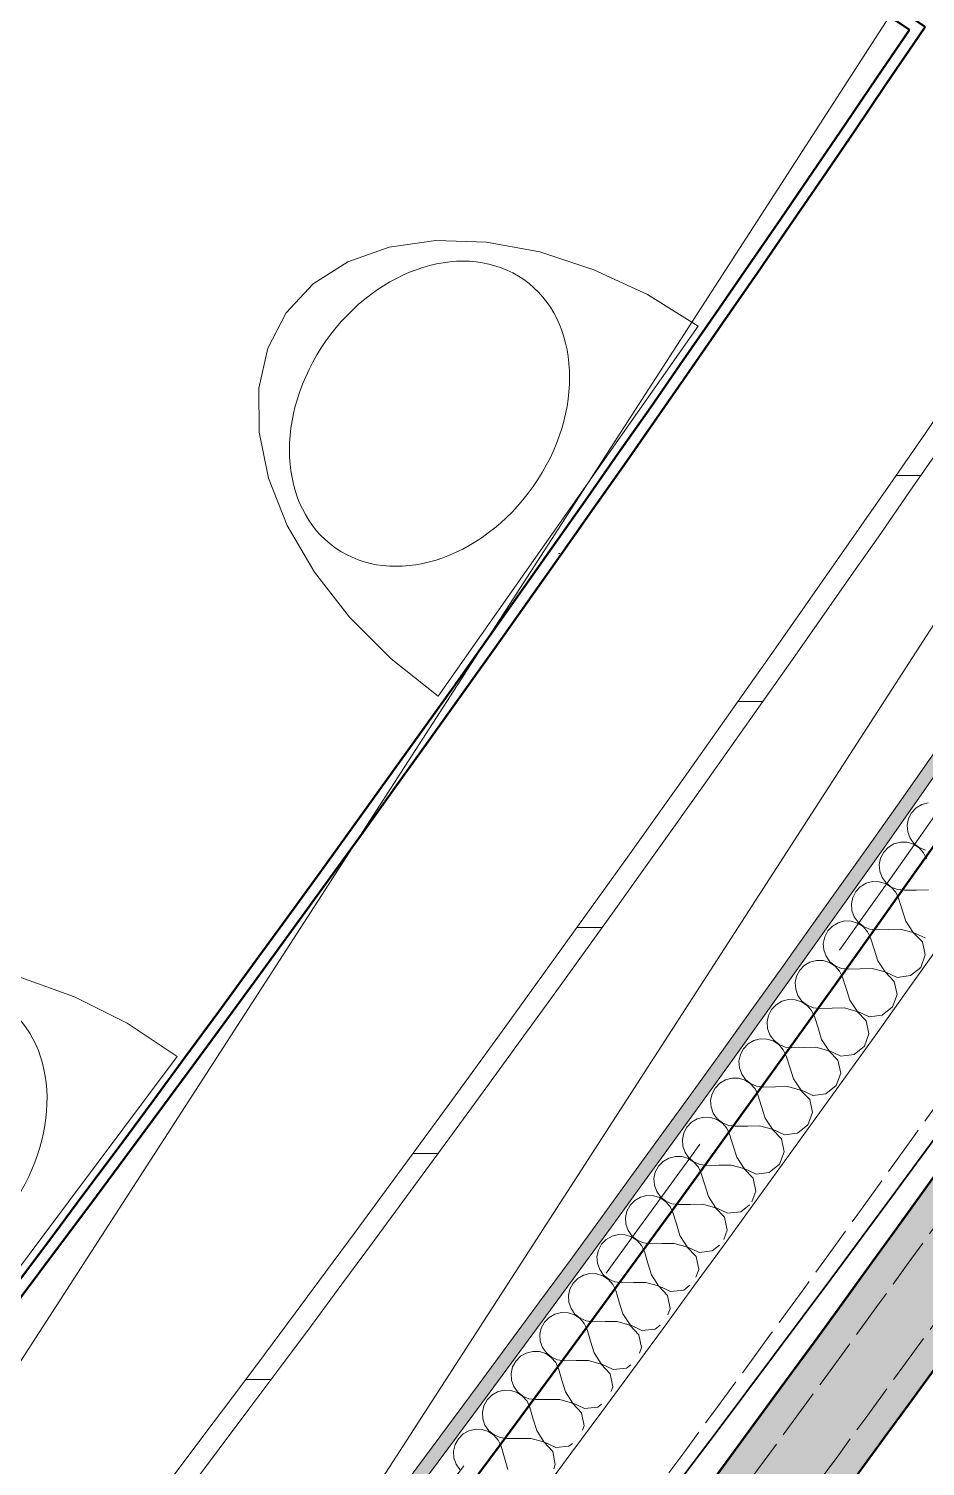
# Model space of a CAD drawing. Header units: millimetres. Extents: x -89663 to 74273, y -103666 to 18539.
# Drawn here: x -4718 to -3925, y -60477 to -59205 of the extents above; entities that cross this region are included whole.
import ezdxf
from ezdxf.enums import TextEntityAlignment as Align

# ---------------------------------------------------------------- set-up
doc = ezdxf.new("R2010")
doc.units = ezdxf.units.MM
doc.header["$MEASUREMENT"] = 0
doc.linetypes.add('Double Dashed', pattern=[1093.611073, 529.166651, -211.666656, 141.111112, -211.666656])
doc.linetypes.add('Hidden Line', pattern=[55, 45, -10])
for name, color, linetype, lineweight, true_color in [('0_Pen_No__29', 7, 'Continuous', 50, 0x2a2a2a), ('A-60-M_Mechanical_Pen_No__29', 7, 'Continuous', 50, 0x2a2a2a), ('New_A-05-M_Gross_Int_WC_s_Pen_No__74', 7, 'Continuous', 20, 0x606060), ('New_A-15-MG_Structural_Grid_Phase_2_Pen_No__222', 7, 'Continuous', 13, 0x65af33), ('New_A-20-M_Hard_Landscape_Pen_No__53', 7, 'Continuous', 35, 0x444444), ('New_A-25-M_Wall_Ext_Pen_No__107', 7, 'Continuous', 15, 0xa6a6a6), ('New_A-25-M_Wall_Ext_Pen_No__27', 7, 'Continuous', 50, 0x2a2a2a), ('New_A-25-M_Wall_Int_Pen_No__107', 7, 'Continuous', 15, 0xa6a6a6), ('New_A-25-M_Wall_Int_Pen_No__149', 7, 'Continuous', 0, 0x2a2a2a), ('New_A-35-M_FFE_Sanitary_Pen_No__211', 7, 'Continuous', 13, 0xebf6ff), ('New_A-35-M_FFE_Sanitary_Pen_No__27', 7, 'Continuous', 50, 0x2a2a2a), ('New_A-35-M_FFE_Sanitary_Pen_No__64', 7, 'Continuous', 20, 0x606060)]:
    doc.layers.add(name, color=color, linetype=linetype, lineweight=lineweight, true_color=true_color)
for name, color, linetype in [('A-20-M_Floor_Slab', 7, 'Continuous'), ('A-25-M_Wall_Ext', 7, 'Continuous'), ('New_A-05-M_Gross_Int_WC_s', 7, 'Continuous'), ('New_A-15-MG_Structural_Grid_Phase_2', 7, 'Continuous'), ('New_A-20-M_Hard_Landscape', 7, 'Continuous'), ('New_A-25-M_Wall_Ext', 7, 'Continuous'), ('New_A-25-M_Wall_Int', 7, 'Continuous'), ('New_A-35-M_FFE_Sanitary', 7, 'Continuous'), ('New_A-40-M_Soft_Landscaping_P2', 7, 'Continuous')]:
    doc.layers.add(name, color=color, linetype=linetype)
for name, color, linetype, lineweight in [('A-20-M_Floor_Slab_Pen_No__89', 8, 'Continuous', 20), ('A-25-M_Wall_Ext_Pen_No__87', 8, 'Continuous', 20), ('New_A-25-M_Wall_Ext_Pen_No__87', 8, 'Continuous', 20), ('New_A-25-M_Wall_Int_Pen_No__193', 7, 'Continuous', 18), ('New_A-40-M_Soft_Landscaping_P2_Pen_No__150', 7, 'Continuous', 0), ('New_ArchiCAD Zone Stamps_Pen_No__6', 7, 'Continuous', 35)]:
    doc.layers.add(name, color=color, linetype=linetype, lineweight=lineweight)
doc.styles.add('GENERATED_STYLE_1', font='')
doc.styles.add('GENERATED_STYLE_3', font='')
doc.styles.add('GENERATED_STYLE_4', font='')
doc.styles.get('GENERATED_STYLE_1').set_extended_font_data('Arial', bold=True)
doc.styles.get('GENERATED_STYLE_3').set_extended_font_data('Arial')
doc.styles.get('GENERATED_STYLE_4').set_extended_font_data('Swis721 BT')

# ---------------------------------------------------------------- blocks, each defined once
blk = doc.blocks.new('Mesh_6_1', base_point=(-2004.1, -57229.4))
at = {"layer": 'New_A-20-M_Hard_Landscape_Pen_No__53', "linetype": 'Continuous', "flags": 128}
blk.add_lwpolyline([(-2004.1, -57229.4, -0.183374), (-18001.8, -70543.4), (-17579.3, -76160.8), (-17223, -76133.9), (-14657.1, -75939.9), (-15007.7, -71280.4, 0.205807), (-603, -57840.4)], format="xyb", close=True, dxfattribs=at)
blk = doc.blocks.new('Male WC_INB 0163_43_1', base_point=(-7292.1, -60664.2))
at = {"layer": 'New_A-05-M_Gross_Int_WC_s_Pen_No__74', "linetype": 'Continuous'}
blk.add_line((-3938.9, -59205.8), (-4709.8, -58688.5), dxfattribs=at)
blk.add_arc((-26580.2, -43935.2), 27309.7, 312.41044, 326.00205, dxfattribs=at)
at = {"layer": 'New_ArchiCAD Zone Stamps_Pen_No__6'}
for tag, height, style, p in [('ROOM_NAME', 250, 'GENERATED_STYLE_1', (-7557.7, -59352)), ('zoneNameLine2', 250, 'GENERATED_STYLE_1', (-7746.1, -59784.1)), ('ROOM_NUMBER', 200, 'GENERATED_STYLE_3', (-7934.5, -60204.8)), ('measuredAreaCode', 200, 'GENERATED_STYLE_3', (-8091.6, -60564.9)), ('DUMMY_649', 200, 'GENERATED_STYLE_3', (-7784.2, -60699)), ('DUMMY_650', 200, 'GENERATED_STYLE_3', (-7294.8, -60912.3)), ('DUMMY_651', 133.3, 'GENERATED_STYLE_3', (-7015.5, -61018.9))]:
    blk.add_attdef(tag, text='', height=height, rotation=336.4404, dxfattribs=dict(at, style=style)).set_placement(p, align=Align.TOP_LEFT)
blk = doc.blocks.new('Mesh_26_1', base_point=(-15007.7, -71280.4))
at = {"layer": 'New_A-40-M_Soft_Landscaping_P2_Pen_No__150', "linetype": 'Continuous', "flags": 128}
blk.add_lwpolyline([(-15007.7, -71280.4), (-14657.1, -75939.9, 0.09191), (5945.5, -69347.8), (9078.1, -62163.8), (-603, -57840.4, -0.205807)], format="xyb", close=True, dxfattribs=at)
blk = doc.blocks.new('Slab_69_1', base_point=(-4661.6, -61666.9))
at = {"layer": 'A-20-M_Floor_Slab_Pen_No__89', "linetype": 'Continuous', "flags": 128}
blk.add_lwpolyline([(-4661.6, -61666.9), (-5233.2, -61169.7), (-2072.9, -56277.4), (-1394, -56608.6)], close=True, dxfattribs=at)
blk = doc.blocks.new('Slab_70_1', base_point=(-5233.2, -61169.7))
at = {"layer": 'A-20-M_Floor_Slab_Pen_No__89', "linetype": 'Continuous', "flags": 128}
blk.add_lwpolyline([(-5233.2, -61169.7), (-4985.5, -61385.1), (-1778.7, -56420.9), (-2072.9, -56277.4)], close=True, dxfattribs=at)
blk = doc.blocks.new('Wall_53_1', base_point=(-38176, -69536.6))
at = {"layer": 'New_A-25-M_Wall_Ext_Pen_No__107', "linetype": 'Continuous', "lineweight": 0, "true_color": 0x535353}
blk.add_hatch(color=251, dxfattribs=at).paths.add_polyline_path([(-7888.7, -64664.4), (-7855.1, -64701.5), (-7821.6, -64738.5, 0.106432), (-877.5, -55078.3), (-969.2, -55038.4, -0.106432)])
at = {"layer": 'New_A-25-M_Wall_Ext_Pen_No__27', "linetype": 'Continuous'}
for radius, end in [(28161.8, 336.44044), (28261.8, 331.6191)]:
    blk.add_arc((-26783.5, -43782), radius, 312.13949, end, dxfattribs=at)
blk = doc.blocks.new('Wall_55_1', base_point=(-38175.9, -69536.5))
at = {"layer": 'New_A-25-M_Wall_Ext_Pen_No__87', "linetype": 'Hidden Line'}
for radius in [28161.8, 28211.8]:
    blk.add_arc((-26758.9, -43792.8), radius, 246.08329, 336.44041, dxfattribs=at)
blk = doc.blocks.new('Wall_120_1', base_point=(-8161.2, -64098.5))
at = {"layer": 'New_A-35-M_FFE_Sanitary_Pen_No__211', "linetype": 'Continuous'}
h = blk.add_hatch(dxfattribs=at)
h.set_pattern_fill('Plaster_0001', color=256, style=0, pattern_type=2)
h.set_pattern_definition([(229.20706, (0, 0), (-131.12933, 113.1596), [0, -100]), (229.20706, (32.9, -94.43), (-131.12933, 113.1596), [0, -100])])
h.paths.add_polyline_path([(-8154.4, -64105.9, 0.059246), (-3930.6, -59211.3), (-3938.9, -59205.7, -0.059154), (-8153.8, -64091.8)])
at = {"layer": 'New_A-35-M_FFE_Sanitary_Pen_No__27', "linetype": 'Continuous'}
for radius, start, end in [(27376.5, 312.42597, 325.98824), (27366.5, 312.44686, 325.98819)]:
    blk.add_arc((-26623.6, -43897.9), radius, start, end, dxfattribs=at)
blk = doc.blocks.new('Wall_138_1', base_point=(-4709.8, -58688.5))
at = {"layer": 'New_A-35-M_FFE_Sanitary_Pen_No__211', "linetype": 'Continuous'}
h = blk.add_hatch(dxfattribs=at)
h.set_pattern_fill('Plaster_0001', color=256, style=0, pattern_type=2)
h.set_pattern_definition([(146.14078, (0, 0), (96.50195, 143.83106), [0, -100]), (146.14078, (-89.77, -44.06), (96.50195, 143.83106), [0, -100])])
h.paths.add_polyline_path([(-4709.8, -58688.5), (-3930.6, -59211.3), (-3925, -59203), (-4695.9, -58685.8)])
at = {"layer": 'New_A-35-M_FFE_Sanitary_Pen_No__27', "linetype": 'Continuous', "flags": 128}
for points in [[(-4709.8, -58688.5), (-3938.9, -59205.7)], [(-3925, -59203), (-4695.9, -58685.8)], [(-3930.6, -59211.3), (-3925, -59203)]]:
    blk.add_lwpolyline(points, dxfattribs=at)
blk = doc.blocks.new('Wall_231_1', base_point=(-38294.6, -69816.9))
at = {"layer": 'A-25-M_Wall_Ext_Pen_No__87', "linetype": 'Hidden Line'}
for radius, start, end in [(28130.8, 246.16287, 336.76285), (28469.8, 246.15506, 336.76093)]:
    blk.add_arc((-26785.3, -43777.2), radius, start, end, dxfattribs=at)
blk = doc.blocks.new('*X703')
at = {"layer": 'New_A-25-M_Wall_Int_Pen_No__107', "linetype": 'Continuous'}
for p, q in [((-3927.9, -59891), (-3922.2, -59889.5)), ((-3939.6, -59903.6), (-3936.9, -59898.4)), ((-3936.9, -59898.4), (-3932.9, -59894.1)), ((-3932.9, -59894.1), (-3927.9, -59891)), ((-3940.8, -59909.4), (-3939.6, -59903.6)), ((-3940.3, -59915.3), (-3940.8, -59909.4)), ((-3938.3, -59920.8), (-3940.3, -59915.3)), ((-3957.6, -59929), (-3952.5, -59925.9)), ((-3952.5, -59925.9), (-3946.8, -59924.4)), ((-3946.8, -59924.4), (-3940.9, -59924.5)), ((-3940.9, -59924.5), (-3935.2, -59926.2)), ((-3934.8, -59925.6), (-3938.3, -59920.8)), ((-3935.2, -59926.2), (-3930.2, -59929.4)), ((-3930.1, -59929.2), (-3934.8, -59925.6)), ((-3965.5, -59944.3), (-3964.3, -59938.5)), ((-3964.3, -59938.5), (-3961.6, -59933.3)), ((-3961.6, -59933.3), (-3957.6, -59929)), ((-3930.2, -59929.4), (-3926.3, -59933.8)), ((-3924.7, -59931.5), (-3930.1, -59929.2)), ((-3926.3, -59933.8), (-3923.7, -59939.1)), ((-3965, -59950.2), (-3965.5, -59944.3)), ((-3963, -59955.7), (-3965, -59950.2)), ((-3986.3, -59968.1), (-3982.3, -59963.8)), ((-3982.3, -59963.8), (-3977.2, -59960.8)), ((-3977.2, -59960.8), (-3971.5, -59959.3)), ((-3971.5, -59959.3), (-3965.6, -59959.4)), ((-3965.6, -59959.4), (-3959.9, -59961.1)), ((-3959.5, -59960.5), (-3963, -59955.7)), ((-3959.9, -59961.1), (-3955, -59964.3)), ((-3954.9, -59964.1), (-3959.5, -59960.5)), ((-3955, -59964.3), (-3951, -59968.7)), ((-3949.4, -59966.4), (-3954.9, -59964.1)), ((-3943.5, -59967), (-3949.4, -59966.4)), ((-3922.1, -59966.5), (-3932.8, -59966.8)), ((-3990.2, -59979.1), (-3989, -59973.4)), ((-3989.8, -59985), (-3990.2, -59979.1)), ((-3989, -59973.4), (-3986.3, -59968.1)), ((-3951, -59968.7), (-3948.5, -59974)), ((-3945.2, -59984.2), (-3948.5, -59974)), ((-3932.8, -59966.8), (-3943.5, -59967)), ((-3987.7, -59990.6), (-3989.8, -59985)), ((-3984.3, -59995.3), (-3987.7, -59990.6)), ((-3941.9, -59994.4), (-3945.2, -59984.2)), ((-4013.8, -60008.2), (-4011.1, -60002.9)), ((-4011.1, -60002.9), (-4007, -59998.7)), ((-4007, -59998.7), (-4002, -59995.7)), ((-4002, -59995.7), (-3996.3, -59994.1)), ((-3996.3, -59994.1), (-3990.3, -59994.2)), ((-3990.3, -59994.2), (-3984.7, -59996)), ((-3984.7, -59996), (-3979.7, -59999.1)), ((-3979.6, -59999), (-3984.3, -59995.3)), ((-3979.7, -59999.1), (-3975.8, -60003.6)), ((-3974.1, -60001.3), (-3979.6, -59999)), ((-3975.8, -60003.6), (-3973.2, -60008.9)), ((-3968.3, -60001.9), (-3974.1, -60001.3)), ((-3957.6, -60001.7), (-3968.3, -60001.9)), ((-3946.9, -60001.4), (-3957.6, -60001.7)), ((-3946.9, -60001.4), (-3935.5, -60004.3)), ((-3935.4, -60004.2), (-3941.9, -59994.4)), ((-3935.5, -60004.3), (-3927.4, -60012.7)), ((-3924.8, -60009), (-3935.4, -60004.2)), ((-4015, -60014), (-4013.8, -60008.2)), ((-4014.6, -60019.8), (-4015, -60014)), ((-3970, -60019.1), (-3973.2, -60008.9)), ((-3927.4, -60012.7), (-3924.9, -60024.2)), ((-4026.8, -60030.5), (-4021.1, -60029)), ((-4021.1, -60029), (-4015.2, -60029.1)), ((-4015.2, -60029.1), (-4009.5, -60030.8)), ((-4012.5, -60025.4), (-4014.6, -60019.8)), ((-4009.1, -60030.2), (-4012.5, -60025.4)), ((-3966.7, -60029.3), (-3970, -60019.1)), ((-3960.2, -60039.1), (-3966.7, -60029.3)), ((-3924.9, -60024.2), (-3928.8, -60035.2)), ((-4038.6, -60043), (-4035.9, -60037.7)), ((-4035.9, -60037.7), (-4031.8, -60033.5)), ((-4031.8, -60033.5), (-4026.8, -60030.5)), ((-4009.5, -60030.8), (-4004.5, -60034)), ((-4004.4, -60033.8), (-4009.1, -60030.2)), ((-4004.5, -60034), (-4000.6, -60038.4)), ((-3999, -60036.1), (-4004.4, -60033.8)), ((-4000.6, -60038.4), (-3998.1, -60043.7)), ((-3993.1, -60036.8), (-3999, -60036.1)), ((-3982.4, -60036.5), (-3993.1, -60036.8)), ((-3971.7, -60036.3), (-3982.4, -60036.5)), ((-3971.7, -60036.3), (-3960.3, -60039.2)), ((-3960.3, -60039.2), (-3952.2, -60047.6)), ((-3949.6, -60044), (-3960.2, -60039.1)), ((-3938, -60042.5), (-3949.6, -60044)), ((-3928.8, -60035.2), (-3938, -60042.5)), ((-4039.8, -60048.7), (-4038.6, -60043)), ((-4039.4, -60054.6), (-4039.8, -60048.7)), ((-4037.4, -60060.2), (-4039.4, -60054.6)), ((-3994.8, -60053.9), (-3998.1, -60043.7)), ((-3991.6, -60064.2), (-3994.8, -60053.9)), ((-3952.2, -60047.6), (-3949.8, -60059.1)), ((-4060.8, -60072.5), (-4056.7, -60068.2)), ((-4056.7, -60068.2), (-4051.6, -60065.2)), ((-4051.6, -60065.2), (-4045.9, -60063.7)), ((-4045.9, -60063.7), (-4040, -60063.8)), ((-4040, -60063.8), (-4034.4, -60065.6)), ((-4033.9, -60065), (-4037.4, -60060.2)), ((-4034.4, -60065.6), (-4029.4, -60068.8)), ((-4029.3, -60068.6), (-4033.9, -60065)), ((-3985.1, -60073.9), (-3991.6, -60064.2)), ((-3949.8, -60059.1), (-3953.7, -60070.1)), ((-4064.7, -60083.5), (-4063.5, -60077.7)), ((-4063.5, -60077.7), (-4060.8, -60072.5)), ((-4029.4, -60068.8), (-4025.5, -60073.2)), ((-4023.8, -60070.9), (-4029.3, -60068.6)), ((-4025.5, -60073.2), (-4022.9, -60078.5)), ((-4018, -60071.6), (-4023.8, -60070.9)), ((-4019.7, -60088.8), (-4022.9, -60078.5)), ((-4007.3, -60071.4), (-4018, -60071.6)), ((-3996.5, -60071.1), (-4007.3, -60071.4)), ((-3996.5, -60071.1), (-3985.2, -60074.1)), ((-3985.2, -60074.1), (-3977.1, -60082.5)), ((-3974.5, -60078.8), (-3985.1, -60073.9)), ((-3962.9, -60077.4), (-3974.5, -60078.8)), ((-3953.7, -60070.1), (-3962.9, -60077.4)), ((-4064.3, -60089.4), (-4064.7, -60083.5)), ((-4062.3, -60094.9), (-4064.3, -60089.4)), ((-4016.5, -60099), (-4019.7, -60088.8)), ((-3977.1, -60082.5), (-3974.7, -60094)), ((-4085.7, -60107.2), (-4081.6, -60102.9)), ((-4081.6, -60102.9), (-4076.5, -60099.9)), ((-4076.5, -60099.9), (-4070.8, -60098.5)), ((-4070.8, -60098.5), (-4064.9, -60098.6)), ((-4064.9, -60098.6), (-4059.3, -60100.3)), ((-4058.8, -60099.7), (-4062.3, -60094.9)), ((-4059.3, -60100.3), (-4054.3, -60103.5)), ((-4054.2, -60103.4), (-4058.8, -60099.7)), ((-4054.3, -60103.5), (-4050.4, -60108)), ((-4048.7, -60105.7), (-4054.2, -60103.4)), ((-4042.9, -60106.4), (-4048.7, -60105.7)), ((-4032.2, -60106.1), (-4042.9, -60106.4)), ((-4021.5, -60105.9), (-4032.2, -60106.1)), ((-4021.5, -60105.9), (-4010.1, -60108.9)), ((-4010, -60108.7), (-4016.5, -60099)), ((-3978.6, -60105), (-3987.8, -60112.3)), ((-3974.7, -60094), (-3978.6, -60105)), ((-4089.7, -60118.2), (-4088.4, -60112.4)), ((-4089.2, -60124.1), (-4089.7, -60118.2)), ((-4088.4, -60112.4), (-4085.7, -60107.2)), ((-4050.4, -60108), (-4047.9, -60113.3)), ((-4044.7, -60123.5), (-4047.9, -60113.3)), ((-4010.1, -60108.9), (-4002.1, -60117.4)), ((-3999.4, -60113.7), (-4010, -60108.7)), ((-4002.1, -60117.4), (-3999.6, -60128.8)), ((-3987.8, -60112.3), (-3999.4, -60113.7)), ((-4087.2, -60129.6), (-4089.2, -60124.1)), ((-4083.8, -60134.4), (-4087.2, -60129.6)), ((-4041.4, -60133.7), (-4044.7, -60123.5)), ((-3999.6, -60128.8), (-4003.6, -60139.8)), ((-4113.4, -60147.1), (-4110.7, -60141.9)), ((-4110.7, -60141.9), (-4106.6, -60137.6)), ((-4106.6, -60137.6), (-4101.5, -60134.6)), ((-4101.5, -60134.6), (-4095.8, -60133.1)), ((-4095.8, -60133.1), (-4089.9, -60133.3)), ((-4089.9, -60133.3), (-4084.2, -60135)), ((-4084.2, -60135), (-4079.3, -60138.3)), ((-4079.2, -60138.1), (-4083.8, -60134.4)), ((-4079.3, -60138.3), (-4075.4, -60142.7)), ((-4073.7, -60140.4), (-4079.2, -60138.1)), ((-4075.4, -60142.7), (-4072.9, -60148)), ((-4067.9, -60141.1), (-4073.7, -60140.4)), ((-4057.2, -60140.9), (-4067.9, -60141.1)), ((-4046.4, -60140.7), (-4057.2, -60140.9)), ((-4046.4, -60140.7), (-4035.1, -60143.7)), ((-4035, -60143.5), (-4041.4, -60133.7)), ((-4035.1, -60143.7), (-4027, -60152.2)), ((-4024.4, -60148.5), (-4035, -60143.5)), ((-4003.6, -60139.8), (-4012.8, -60147.1)), ((-4114.7, -60152.8), (-4113.4, -60147.1)), ((-4114.3, -60158.7), (-4114.7, -60152.8)), ((-4069.7, -60158.3), (-4072.9, -60148)), ((-4027, -60152.2), (-4024.6, -60163.6)), ((-4012.8, -60147.1), (-4024.4, -60148.5)), ((-4131.6, -60172.2), (-4126.5, -60169.3)), ((-4126.5, -60169.3), (-4120.8, -60167.8)), ((-4120.8, -60167.8), (-4114.9, -60168)), ((-4114.9, -60168), (-4109.3, -60169.7)), ((-4112.3, -60164.3), (-4114.3, -60158.7)), ((-4108.8, -60169.1), (-4112.3, -60164.3)), ((-4109.3, -60169.7), (-4104.3, -60172.9)), ((-4104.2, -60172.8), (-4108.8, -60169.1)), ((-4066.5, -60168.5), (-4069.7, -60158.3)), ((-4060.1, -60178.3), (-4066.5, -60168.5)), ((-4024.6, -60163.6), (-4028.6, -60174.6)), ((-4139.7, -60187.5), (-4138.5, -60181.7)), ((-4138.5, -60181.7), (-4135.7, -60176.5)), ((-4135.7, -60176.5), (-4131.6, -60172.2)), ((-4104.3, -60172.9), (-4100.4, -60177.4)), ((-4098.8, -60175.1), (-4104.2, -60172.8)), ((-4100.4, -60177.4), (-4097.9, -60182.7)), ((-4092.9, -60175.8), (-4098.8, -60175.1)), ((-4094.7, -60193), (-4097.9, -60182.7)), ((-4082.2, -60175.6), (-4092.9, -60175.8)), ((-4071.5, -60175.4), (-4082.2, -60175.6)), ((-4071.5, -60175.4), (-4060.2, -60178.4)), ((-4060.2, -60178.4), (-4052.1, -60186.9)), ((-4049.4, -60183.3), (-4060.1, -60178.3)), ((-4037.8, -60181.9), (-4049.4, -60183.3)), ((-4028.6, -60174.6), (-4037.8, -60181.9)), ((-4139.3, -60193.4), (-4139.7, -60187.5)), ((-4137.3, -60198.9), (-4139.3, -60193.4)), ((-4091.5, -60203.2), (-4094.7, -60193)), ((-4052.1, -60186.9), (-4049.7, -60198.4)), ((-4160.8, -60211.1), (-4156.7, -60206.8)), ((-4156.7, -60206.8), (-4151.6, -60203.9)), ((-4151.6, -60203.9), (-4145.9, -60202.4)), ((-4145.9, -60202.4), (-4140, -60202.6)), ((-4140, -60202.6), (-4134.3, -60204.3)), ((-4133.9, -60203.7), (-4137.3, -60198.9)), ((-4134.3, -60204.3), (-4129.4, -60207.6)), ((-4129.3, -60207.4), (-4133.9, -60203.7)), ((-4129.4, -60207.6), (-4125.5, -60212)), ((-4123.8, -60209.7), (-4129.3, -60207.4)), ((-4085.1, -60213), (-4091.5, -60203.2)), ((-4049.7, -60198.4), (-4053.7, -60209.4)), ((-4164.8, -60222.1), (-4163.6, -60216.3)), ((-4163.6, -60216.3), (-4160.8, -60211.1)), ((-4125.5, -60212), (-4123, -60217.4)), ((-4118, -60210.5), (-4123.8, -60209.7)), ((-4119.8, -60227.6), (-4123, -60217.4)), ((-4107.3, -60210.3), (-4118, -60210.5)), ((-4096.6, -60210.1), (-4107.3, -60210.3)), ((-4096.6, -60210.1), (-4085.2, -60213.1)), ((-4085.2, -60213.1), (-4077.2, -60221.6)), ((-4074.5, -60218), (-4085.1, -60213)), ((-4062.9, -60216.6), (-4074.5, -60218)), ((-4053.7, -60209.4), (-4062.9, -60216.6)), ((-4164.4, -60228), (-4164.8, -60222.1)), ((-4162.4, -60233.5), (-4164.4, -60228)), ((-4159, -60238.3), (-4162.4, -60233.5)), ((-4116.7, -60237.8), (-4119.8, -60227.6)), ((-4074.8, -60233.1), (-4078.3, -60242.5)), ((-4077.2, -60221.6), (-4074.8, -60233.1)), ((-4188.7, -60250.8), (-4185.9, -60245.7)), ((-4185.9, -60245.7), (-4181.8, -60241.4)), ((-4181.8, -60241.4), (-4176.7, -60238.5)), ((-4176.7, -60238.5), (-4171, -60237)), ((-4171, -60237), (-4165.1, -60237.2)), ((-4165.1, -60237.2), (-4159.5, -60238.9)), ((-4159.5, -60238.9), (-4154.5, -60242.2)), ((-4154.4, -60242), (-4159, -60238.3)), ((-4154.5, -60242.2), (-4150.6, -60246.7)), ((-4149, -60244.4), (-4154.4, -60242)), ((-4143.1, -60245.1), (-4149, -60244.4)), ((-4132.4, -60244.9), (-4143.1, -60245.1)), ((-4121.7, -60244.8), (-4132.4, -60244.9)), ((-4121.7, -60244.8), (-4110.4, -60247.8)), ((-4110.3, -60247.7), (-4116.7, -60237.8)), ((-4080.3, -60245.3), (-4088.1, -60251.4)), ((-4190, -60256.6), (-4188.7, -60250.8)), ((-4189.6, -60262.5), (-4190, -60256.6)), ((-4150.6, -60246.7), (-4148.1, -60252)), ((-4145, -60262.2), (-4148.1, -60252)), ((-4110.4, -60247.8), (-4102.3, -60256.3)), ((-4099.7, -60252.7), (-4110.3, -60247.7)), ((-4102.3, -60256.3), (-4100, -60267.8)), ((-4088.1, -60251.4), (-4099.7, -60252.7)), ((-4201.9, -60273), (-4196.2, -60271.5)), ((-4196.2, -60271.5), (-4190.3, -60271.7)), ((-4190.3, -60271.7), (-4184.6, -60273.5)), ((-4187.6, -60268.1), (-4189.6, -60262.5)), ((-4184.2, -60272.9), (-4187.6, -60268.1)), ((-4141.8, -60272.5), (-4145, -60262.2)), ((-4100, -60267.8), (-4102.9, -60275.8)), ((-4213.9, -60285.4), (-4211.1, -60280.2)), ((-4211.1, -60280.2), (-4207, -60275.9)), ((-4207, -60275.9), (-4201.9, -60273)), ((-4184.6, -60273.5), (-4179.7, -60276.8)), ((-4179.6, -60276.6), (-4184.2, -60272.9)), ((-4179.7, -60276.8), (-4175.8, -60281.2)), ((-4174.2, -60278.9), (-4179.6, -60276.6)), ((-4175.8, -60281.2), (-4173.3, -60286.6)), ((-4168.3, -60279.7), (-4174.2, -60278.9)), ((-4157.6, -60279.5), (-4168.3, -60279.7)), ((-4146.9, -60279.4), (-4157.6, -60279.5)), ((-4146.9, -60279.4), (-4135.6, -60282.4)), ((-4135.5, -60282.3), (-4141.8, -60272.5)), ((-4135.6, -60282.4), (-4127.6, -60291)), ((-4124.9, -60287.3), (-4135.5, -60282.3)), ((-4106.8, -60280.9), (-4113.2, -60286)), ((-4215.2, -60291.1), (-4213.9, -60285.4)), ((-4214.8, -60297), (-4215.2, -60291.1)), ((-4212.8, -60302.6), (-4214.8, -60297)), ((-4170.2, -60296.8), (-4173.3, -60286.6)), ((-4167.1, -60307.1), (-4170.2, -60296.8)), ((-4127.6, -60291), (-4125.2, -60302.5)), ((-4113.2, -60286), (-4124.9, -60287.3)), ((-4232.2, -60310.4), (-4227.1, -60307.5)), ((-4227.1, -60307.5), (-4221.4, -60306)), ((-4221.4, -60306), (-4215.5, -60306.2)), ((-4215.5, -60306.2), (-4209.9, -60308)), ((-4209.4, -60307.4), (-4212.8, -60302.6)), ((-4209.9, -60308), (-4204.9, -60311.3)), ((-4204.8, -60311.1), (-4209.4, -60307.4)), ((-4160.7, -60316.9), (-4167.1, -60307.1)), ((-4125.2, -60302.5), (-4127.7, -60309.2)), ((-4240.4, -60325.6), (-4239.1, -60319.8)), ((-4239.1, -60319.8), (-4236.4, -60314.6)), ((-4236.4, -60314.6), (-4232.2, -60310.4)), ((-4204.9, -60311.3), (-4201.1, -60315.8)), ((-4199.4, -60313.5), (-4204.8, -60311.1)), ((-4201.1, -60315.8), (-4198.6, -60321.1)), ((-4193.5, -60314.2), (-4199.4, -60313.5)), ((-4195.5, -60331.4), (-4198.6, -60321.1)), ((-4182.8, -60314.1), (-4193.5, -60314.2)), ((-4172.1, -60314), (-4182.8, -60314.1)), ((-4172.1, -60314), (-4160.8, -60317)), ((-4160.8, -60317), (-4152.8, -60325.6)), ((-4150.1, -60321.9), (-4160.7, -60316.9)), ((-4138.5, -60320.7), (-4150.1, -60321.9)), ((-4133.1, -60316.4), (-4138.5, -60320.7)), ((-4240.1, -60331.5), (-4240.4, -60325.6)), ((-4238.1, -60337.1), (-4240.1, -60331.5)), ((-4192.3, -60341.6), (-4195.5, -60331.4)), ((-4152.8, -60325.6), (-4150.5, -60337.1)), ((-4261.6, -60349.1), (-4257.5, -60344.9)), ((-4257.5, -60344.9), (-4252.4, -60341.9)), ((-4252.4, -60341.9), (-4246.7, -60340.5)), ((-4246.7, -60340.5), (-4240.8, -60340.7)), ((-4240.8, -60340.7), (-4235.2, -60342.5)), ((-4234.7, -60341.9), (-4238.1, -60337.1)), ((-4235.2, -60342.5), (-4230.2, -60345.8)), ((-4230.1, -60345.6), (-4234.7, -60341.9)), ((-4230.2, -60345.8), (-4226.4, -60350.3)), ((-4224.7, -60348), (-4230.1, -60345.6)), ((-4218.8, -60348.7), (-4224.7, -60348)), ((-4186, -60351.5), (-4192.3, -60341.6)), ((-4150.5, -60337.1), (-4152.6, -60342.7)), ((-4265.7, -60360), (-4264.5, -60354.3)), ((-4265.4, -60365.9), (-4265.7, -60360)), ((-4264.5, -60354.3), (-4261.6, -60349.1)), ((-4226.4, -60350.3), (-4223.9, -60355.6)), ((-4220.8, -60365.9), (-4223.9, -60355.6)), ((-4208.1, -60348.6), (-4218.8, -60348.7)), ((-4197.4, -60348.5), (-4208.1, -60348.6)), ((-4197.4, -60348.5), (-4186.1, -60351.6)), ((-4186.1, -60351.6), (-4178.1, -60360.2)), ((-4175.4, -60356.5), (-4186, -60351.5)), ((-4178.1, -60360.2), (-4175.8, -60371.6)), ((-4163.8, -60355.2), (-4175.4, -60356.5)), ((-4159.2, -60351.7), (-4163.8, -60355.2)), ((-4263.4, -60371.5), (-4265.4, -60365.9)), ((-4260, -60376.3), (-4263.4, -60371.5)), ((-4217.7, -60376.1), (-4220.8, -60365.9)), ((-4175.8, -60371.6), (-4177.6, -60376.5)), ((-4289.8, -60388.7), (-4287, -60383.5)), ((-4287, -60383.5), (-4282.9, -60379.3)), ((-4282.9, -60379.3), (-4277.8, -60376.4)), ((-4277.8, -60376.4), (-4272, -60374.9)), ((-4272, -60374.9), (-4266.1, -60375.1)), ((-4266.1, -60375.1), (-4260.5, -60376.9)), ((-4260.5, -60376.9), (-4255.6, -60380.2)), ((-4255.5, -60380.1), (-4260, -60376.3)), ((-4255.6, -60380.2), (-4251.7, -60384.7)), ((-4250, -60382.4), (-4255.5, -60380.1)), ((-4251.7, -60384.7), (-4249.3, -60390.1)), ((-4244.2, -60383.2), (-4250, -60382.4)), ((-4233.5, -60383.1), (-4244.2, -60383.2)), ((-4222.8, -60383), (-4233.5, -60383.1)), ((-4222.8, -60383), (-4211.5, -60386.1)), ((-4211.4, -60386), (-4217.7, -60376.1)), ((-4211.5, -60386.1), (-4203.5, -60394.7)), ((-4200.8, -60391), (-4211.4, -60386)), ((-4291.1, -60394.4), (-4289.8, -60388.7)), ((-4290.8, -60400.3), (-4291.1, -60394.4)), ((-4246.2, -60400.3), (-4249.3, -60390.1)), ((-4203.5, -60394.7), (-4201.2, -60406.2)), ((-4189.2, -60389.8), (-4200.8, -60391)), ((-4185.3, -60386.8), (-4189.2, -60389.8)), ((-4308.3, -60413.6), (-4303.1, -60410.7)), ((-4303.1, -60410.7), (-4297.4, -60409.3)), ((-4297.4, -60409.3), (-4291.5, -60409.5)), ((-4291.5, -60409.5), (-4285.9, -60411.4)), ((-4288.8, -60405.9), (-4290.8, -60400.3)), ((-4285.4, -60410.8), (-4288.8, -60405.9)), ((-4285.9, -60411.4), (-4281, -60414.6)), ((-4280.9, -60414.5), (-4285.4, -60410.8)), ((-4243.1, -60410.6), (-4246.2, -60400.3)), ((-4236.8, -60420.5), (-4243.1, -60410.6)), ((-4201.2, -60406.2), (-4202.8, -60410.4)), ((-4316.5, -60428.8), (-4315.2, -60423)), ((-4315.2, -60423), (-4312.4, -60417.9)), ((-4312.4, -60417.9), (-4308.3, -60413.6)), ((-4281, -60414.6), (-4277.1, -60419.1)), ((-4275.4, -60416.8), (-4280.9, -60414.5)), ((-4277.1, -60419.1), (-4274.7, -60424.5)), ((-4269.6, -60417.6), (-4275.4, -60416.8)), ((-4258.9, -60417.5), (-4269.6, -60417.6)), ((-4248.2, -60417.5), (-4258.9, -60417.5)), ((-4248.2, -60417.5), (-4236.9, -60420.6)), ((-4236.9, -60420.6), (-4228.9, -60429.2)), ((-4226.2, -60425.5), (-4236.8, -60420.5)), ((-4214.6, -60424.3), (-4226.2, -60425.5)), ((-4211.1, -60421.6), (-4214.6, -60424.3)), ((-4316.2, -60434.7), (-4316.5, -60428.8)), ((-4314.3, -60440.3), (-4316.2, -60434.7)), ((-4271.6, -60434.8), (-4274.7, -60424.5)), ((-4268.5, -60445), (-4271.6, -60434.8)), ((-4228.9, -60429.2), (-4226.6, -60440.7)), ((-4337.8, -60452.2), (-4333.7, -60448)), ((-4333.7, -60448), (-4328.6, -60445.1)), ((-4328.6, -60445.1), (-4322.8, -60443.7)), ((-4322.8, -60443.7), (-4316.9, -60443.9)), ((-4316.9, -60443.9), (-4311.3, -60445.7)), ((-4310.9, -60445.1), (-4314.3, -60440.3)), ((-4311.3, -60445.7), (-4306.4, -60449)), ((-4306.3, -60448.9), (-4310.9, -60445.1)), ((-4306.4, -60449), (-4302.6, -60453.5)), ((-4300.9, -60451.2), (-4306.3, -60448.9)), ((-4262.2, -60454.9), (-4268.5, -60445)), ((-4226.6, -60440.7), (-4228.1, -60444.5)), ((-4342, -60463.1), (-4340.7, -60457.4)), ((-4340.7, -60457.4), (-4337.8, -60452.2)), ((-4302.6, -60453.5), (-4300.1, -60458.9)), ((-4295, -60452), (-4300.9, -60451.2)), ((-4297.1, -60469.1), (-4300.1, -60458.9)), ((-4284.3, -60452), (-4295, -60452)), ((-4273.6, -60451.9), (-4284.3, -60452)), ((-4273.6, -60451.9), (-4262.3, -60455)), ((-4262.3, -60455), (-4254.4, -60463.6)), ((-4251.7, -60460), (-4262.2, -60454.9)), ((-4240, -60458.8), (-4251.7, -60460)), ((-4236.9, -60456.3), (-4240, -60458.8)), ((-4341.7, -60469), (-4342, -60463.1)), ((-4339.7, -60474.6), (-4341.7, -60469)), ((-4336.4, -60479.4), (-4339.7, -60474.6)), ((-4294, -60479.4), (-4297.1, -60469.1)), ((-4254.4, -60463.6), (-4252.1, -60475.1)), ((-4252.1, -60475.1), (-4253.5, -60478.8))]:
    blk.add_line(p, q, dxfattribs=at)
blk = doc.blocks.new('Wall_254_1', base_point=(-7921.5, -64417.2))
at = {"layer": 'New_A-25-M_Wall_Int_Pen_No__107', "linetype": 'Continuous'}
h = blk.add_hatch(dxfattribs=at)
h.set_pattern_fill('Plywood_0001', color=256, style=0, pattern_type=2)
h.set_pattern_definition([(0, (0, 0), (0, 200), [])])
h.paths.add_polyline_path([(-1322.1, -54884.5, -0.105152), (-8043, -64284.3), (-8030.8, -64297.6, 0.105152), (-1305.6, -54891.7)])
blk.add_hatch(color=256, dxfattribs=at).paths.add_polyline_path([(-7921.5, -64417.2, 0.105152), (-1157.1, -54956.4), (-1168.1, -54951.6, -0.105152), (-7929.6, -64408.3)])
at = {"layer": 'New_A-25-M_Wall_Int_Pen_No__149', "linetype": 'Continuous'}
for radius in [27776.8, 28046.8]:
    blk.add_arc((-26783.5, -43782), radius, 312.42955, 336.44041, dxfattribs=at)
at = {"layer": 'New_A-25-M_Wall_Int_Pen_No__193', "linetype": 'Continuous'}
for radius in [27794.8, 27944.8, 27956.8]:
    blk.add_arc((-26783.5, -43782), radius, 312.42955, 336.44041, dxfattribs=at)
at = {"layer": 'New_A-25-M_Wall_Int', "color": 250, "lineweight": 50, "true_color": 0x2a2a2a}
blk.add_blockref('*X703', (0, 0), dxfattribs=at)
blk = doc.blocks.new('Standard grid marker_24')
at = {"layer": 'New_A-15-MG_Structural_Grid_Phase_2_Pen_No__222', "linetype": 'Double Dashed'}
blk.add_arc((0, 0), 27977.6, 0, 90.63597, dxfattribs=at)
at = {"layer": 'New_A-15-MG_Structural_Grid_Phase_2_Pen_No__222', "style": 'GENERATED_STYLE_4'}
blk.add_attdef('AC_MarkerText_1', text='', height=350, rotation=90.3066, dxfattribs=at).set_placement((-1326.2, 28008), align=Align.MIDDLE_CENTER)
blk = doc.blocks.new('Urinal 19')
at = {"layer": 'New_A-35-M_FFE_Sanitary_Pen_No__64', "linetype": 'Continuous'}
for p, q in [((-200, 0), (-197, -53)), ((0, 0), (-200, 0)), ((200, 0), (0, 0)), ((197, -53), (200, 0)), ((-197, -53), (-187.9, -104.3)), ((187.9, -104.3), (197, -53)), ((-187.9, -104.3), (-173.2, -152.5)), ((173.2, -152.5), (187.9, -104.3)), ((-173.2, -152.5), (-153.2, -196.1)), ((153.2, -196.1), (173.2, -152.5)), ((-153.2, -196.1), (-128.6, -233.6)), ((128.6, -233.6), (153.2, -196.1)), ((-128.6, -233.6), (-100, -264.1)), ((100, -264.1), (128.6, -233.6)), ((-100, -264.1), (-68.4, -286.6)), ((68.4, -286.6), (100, -264.1)), ((-68.4, -286.6), (-34.7, -300.4)), ((34.7, -300.4), (68.4, -286.6)), ((-34.7, -300.4), (0, -305)), ((0, -305), (34.7, -300.4))]:
    blk.add_line(p, q, dxfattribs=at)
blk.add_ellipse((0, -150), major_axis=(-145, 0), ratio=0.772414, dxfattribs=at)
blk = doc.blocks.new('Mesh_37_1', base_point=(-603, -57840.4))
at = {"layer": 'New_A-40-M_Soft_Landscaping_P2_Pen_No__150', "linetype": 'Continuous', "flags": 128}
blk.add_lwpolyline([(-603, -57840.4, -0.205807), (-15007.7, -71280.4), (-14916.9, -72486.2, 0.161424), (-1600, -63958.3), (1156.8, -58626.3)], format="xyb", close=True, dxfattribs=at)

msp = doc.modelspace()

# ---------------------------------------------------------------- linework, layer by layer
at = {"layer": '0_Pen_No__29', "linetype": 'Continuous', "flags": 128}
for points in [[(-5038.6, -61677.4, 0.057708), (-1524.3, -56234.2)], [(-5038.6, -61677.4, 0.057708), (-1524.3, -56234.2)], [(-1524.3, -56234.2, -0.057708), (-5038.6, -61677.4)]]:
    msp.add_lwpolyline(points, format="xyb", dxfattribs=at)
at = {"layer": 'A-60-M_Mechanical_Pen_No__29', "linetype": 'Continuous'}
msp.add_arc((-26783.5, -43782), 27991.8, 320.54676, 333.75783, dxfattribs=at)

# ---------------------------------------------------------------- block references
at = {"layer": 'A-20-M_Floor_Slab', "color": 8, "linetype": 'Continuous', "lineweight": 20}
for name, p in [('Slab_69_1', (-4661.6, -61666.9)), ('Slab_70_1', (-5233.2, -61169.7))]:
    msp.add_blockref(name, p, dxfattribs=at)
at = {"layer": 'A-25-M_Wall_Ext', "color": 250, "lineweight": 50, "true_color": 0x2a2a2a}
msp.add_blockref('Wall_231_1', (-38294.6, -69816.9), dxfattribs=at)
at = {"layer": 'New_A-05-M_Gross_Int_WC_s', "linetype": 'Continuous'}
msp.add_blockref('Male WC_INB 0163_43_1', (-7292.1, -60664.2), dxfattribs=at)
at = {"layer": 'New_A-15-MG_Structural_Grid_Phase_2', "color": 8, "linetype": 'Continuous', "lineweight": 15, "zscale": 1000, "rotation": 246.1337837427074}
msp.add_blockref('Standard grid marker_24', (-26783.5, -43781.2), dxfattribs=at)
at = {"layer": 'New_A-20-M_Hard_Landscape', "color": 49, "lineweight": 35, "true_color": 0x444444}
msp.add_blockref('Mesh_6_1', (-2004.1, -57229.4), dxfattribs=at)
at = {"layer": 'New_A-25-M_Wall_Ext', "color": 250, "lineweight": 50, "true_color": 0x2a2a2a}
for name, p in [('Wall_53_1', (-38176, -69536.6)), ('Wall_55_1', (-38175.9, -69536.5))]:
    msp.add_blockref(name, p, dxfattribs=at)
at = {"layer": 'New_A-25-M_Wall_Int', "color": 250, "lineweight": 50, "true_color": 0x2a2a2a}
msp.add_blockref('Wall_254_1', (-7921.5, -64417.2), dxfattribs=at)
at = {"layer": 'New_A-35-M_FFE_Sanitary', "color": 250, "lineweight": 50, "true_color": 0x2a2a2a}
for name, p in [('Wall_138_1', (-4709.8, -58688.5)), ('Wall_120_1', (-8161.2, -64098.5))]:
    msp.add_blockref(name, p, dxfattribs=at)
at = {"layer": 'New_A-35-M_FFE_Sanitary', "color": 251, "linetype": 'Continuous', "lineweight": 20, "true_color": 0x606060, "zscale": 1000}
for p, rotation in [((-4240.6, -59631.6), 234.8894645481002), ((-4706.3, -60274.2), 233.2394645481001)]:
    msp.add_blockref('Urinal 19', p, dxfattribs=dict(at, rotation=rotation))
at = {"layer": 'New_A-40-M_Soft_Landscaping_P2'}
for name, p in [('Mesh_26_1', (-15007.7, -71280.4)), ('Mesh_37_1', (-603, -57840.4))]:
    msp.add_blockref(name, p, dxfattribs=at)

doc.saveas('drawing.dxf')
